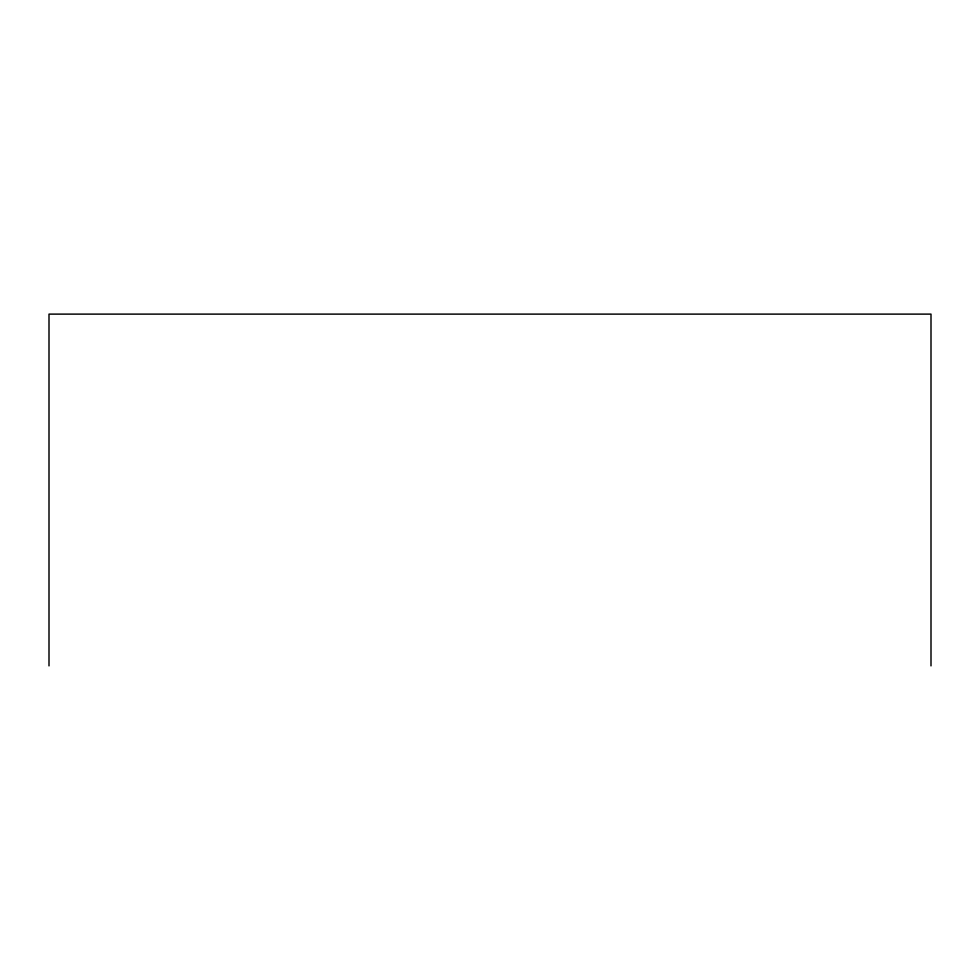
<?xml version="1.0" encoding="UTF-8"?>
<svg xmlns="http://www.w3.org/2000/svg" width="980" height="980" viewBox="0 0 980 980"><rect width="100%" height="100%" fill="white"/><g stroke="black" fill="none" stroke-linecap="round" stroke-linejoin="round"><path stroke-width="1.47" d="M931 665.886L931 314.115L49 314.115L49 665.886"/></g></svg>
